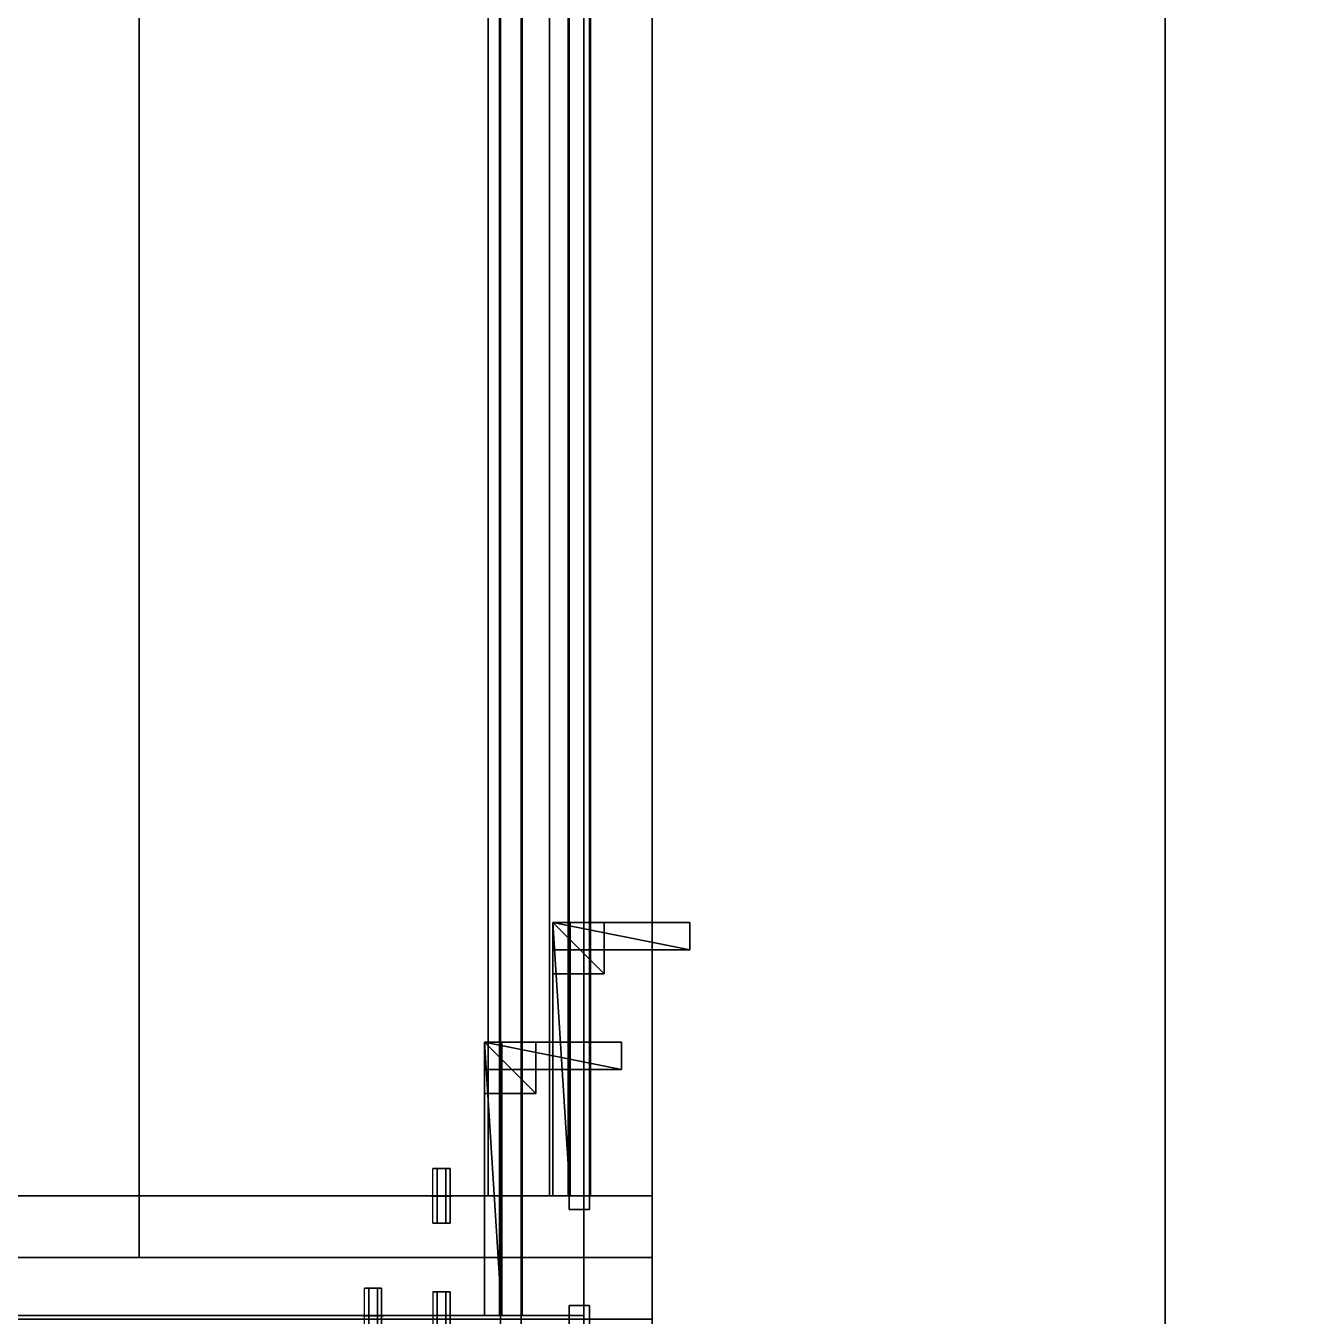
# Model space of a CAD drawing. Extents: x 0 to 4068, y -150 to 4325.
# Drawn here: x 1969.8 to 2343.7, y 3030.3 to 3407.7 of the extents above; entities that cross this region are included whole.
import ezdxf

# ---------------------------------------------------------------- set-up
doc = ezdxf.new("R2010")
doc.units = 0
for name, color, linetype in [('LAYER0', 7, 'CONTINUOUS'), ('LAYER413', 7, 'CONTINUOUS'), ('LAYER614', 2, 'CONTINUOUS'), ('LAYER615', 7, 'CONTINUOUS'), ('LAYER616', 253, 'CONTINUOUS'), ('LAYER617', 253, 'CONTINUOUS'), ('LAYER618', 253, 'CONTINUOUS'), ('LAYER619', 253, 'CONTINUOUS'), ('LAYER620', 253, 'CONTINUOUS'), ('LAYER621', 253, 'CONTINUOUS'), ('LAYER630', 7, 'CONTINUOUS'), ('LAYER633', 7, 'CONTINUOUS'), ('LAYER642', 7, 'CONTINUOUS'), ('LAYER644', 7, 'CONTINUOUS'), ('LAYER651', 7, 'CONTINUOUS'), ('LAYER655', 254, 'CONTINUOUS'), ('LAYER667', 7, 'CONTINUOUS'), ('LAYER668', 253, 'CONTINUOUS'), ('LAYER688', 254, 'CONTINUOUS'), ('LAYER701', 7, 'CONTINUOUS'), ('LAYER702', 2, 'CONTINUOUS'), ('LAYER703', 7, 'CONTINUOUS'), ('LAYER704', 253, 'CONTINUOUS'), ('LAYER705', 253, 'CONTINUOUS'), ('LAYER706', 253, 'CONTINUOUS'), ('LAYER707', 253, 'CONTINUOUS'), ('LAYER708', 253, 'CONTINUOUS'), ('LAYER709', 253, 'CONTINUOUS'), ('LAYER710', 7, 'CONTINUOUS'), ('LAYER711', 253, 'CONTINUOUS'), ('LAYER712', 7, 'CONTINUOUS'), ('LAYER714', 253, 'CONTINUOUS'), ('LAYER723', 7, 'CONTINUOUS'), ('LAYER727', 254, 'CONTINUOUS'), ('LAYER739', 45, 'CONTINUOUS'), ('LAYER740', 45, 'CONTINUOUS'), ('LAYER741', 45, 'CONTINUOUS'), ('LAYER783', 45, 'CONTINUOUS'), ('LAYER821', 19, 'CONTINUOUS'), ('LAYER823', 19, 'CONTINUOUS')]:
    doc.layers.add(name, color=color, linetype=linetype)

msp = doc.modelspace()

# ---------------------------------------------------------------- linework, layer by layer
at = {"layer": 'LAYER0', "invisible_edges": 1}
for points in [[(4068, 4325, -5), (0, -150, -5), (0, 4325, -5), (4068, 4325, -5)], [(0, -150, -5), (4068, 4325, -5), (4068, -150, -5), (0, -150, -5)], [(4068, -150), (0, 4325), (0, -150), (4068, -150)], [(0, 4325), (4068, -150), (4068, 4325), (0, 4325)]]:
    msp.add_3dface(points, dxfattribs=at)
at = {"layer": 'LAYER413'}
for points, invisible_edges in [([(2303, 4325), (2153, 1439), (2153, 4175), (2303, 4325)], 1), ([(2153, 1439), (2303, 4325), (2303, 1571), (2153, 1439)], 1), ([(2153, 4175, 2410), (2303, 1571, 2410), (2303, 4325, 2410), (2153, 4175, 2410)], 1), ([(2303, 4325), (2303, 1571, 2410), (2303, 1571), (2303, 4325)], 1), ([(2303, 1571, 2410), (2303, 4325), (2303, 4325, 2410), (2303, 1571, 2410)], 1), ([(2153, 4175), (2153, 3229.5, 1569.5), (2153, 3985.5, 1122.5), (2153, 4175)], 7), ([(2153, 4175), (2153, 3169.5, 1569.5), (2153, 3229.5, 1569.5), (2153, 4175)], 5), ([(2153, 4175), (2153, 2690.5, 2065.5), (2153, 3169.5, 1569.5), (2153, 4175)], 7), ([(2153, 4175), (2153, 2630.5, 2065.5), (2153, 2690.5, 2065.5), (2153, 4175)], 5), ([(2153, 4175), (2153, 2084.5, 717.5), (2153, 2630.5, 2065.5), (2153, 4175)], 7), ([(2153, 4175), (2153, 2024.5, 717.5), (2153, 2084.5, 717.5), (2153, 4175)], 5), ([(2153, 1439), (2153, 2024.5, 717.5), (2153, 4175), (2153, 1439)], 3), ([(2153, 3229.5, 1569.5), (2153, 4175, 2410), (2153, 3985.5, 1202.5), (2153, 3229.5, 1569.5)], 7), ([(2153, 3229.5, 1649.5), (2153, 4175, 2410), (2153, 3229.5, 1569.5), (2153, 3229.5, 1649.5)], 3), ([(2153, 3169.5, 1649.5), (2153, 4175, 2410), (2153, 3229.5, 1649.5), (2153, 3169.5, 1649.5)], 3), ([(2153, 2690.5, 2065.5), (2153, 4175, 2410), (2153, 3169.5, 1649.5), (2153, 2690.5, 2065.5)], 7), ([(2153, 2690.5, 2145.5), (2153, 4175, 2410), (2153, 2690.5, 2065.5), (2153, 2690.5, 2145.5)], 3), ([(2153, 2630.5, 2145.5), (2153, 4175, 2410), (2153, 2690.5, 2145.5), (2153, 2630.5, 2145.5)], 3), ([(2153, 2630.5, 2145.5), (2153, 1439, 2410), (2153, 4175, 2410), (2153, 2630.5, 2145.5)], 5), ([(2303, 1571, 2410), (2153, 4175, 2410), (2153, 1439, 2410), (2303, 1571, 2410)], 1), ([(2153, 3985.5, 1122.5), (2153, 3229.5, 1569.5), (2153, 3985.5, 1202.5), (2153, 3985.5, 1122.5)], 3), ([(2153, 3169.5, 1569.5), (2153, 2690.5, 2065.5), (2153, 3169.5, 1649.5), (2153, 3169.5, 1569.5)], 3)]:
    msp.add_3dface(points, dxfattribs=dict(at, invisible_edges=invisible_edges))
at = {"layer": 'LAYER614'}
for points in [[(2104, 3030.5, 827), (2109, 3030.5, 827), (2104, 3110.5, 827), (2104, 3030.5, 827)], [(2104, 3110.5, 827), (2109, 3030.5, 827), (2109, 3110.5, 827), (2104, 3110.5, 827)], [(2104, 3110.5, 827), (2109, 3110.5, 827), (2104, 3110.5, 804), (2104, 3110.5, 827)], [(2104, 3110.5, 804), (2109, 3110.5, 827), (2109, 3110.5, 804), (2104, 3110.5, 804)], [(2104, 3030.5, 827), (2104, 3110.5, 827), (2104, 3030.5, 804), (2104, 3030.5, 827)], [(2104, 3030.5, 804), (2104, 3110.5, 827), (2104, 3110.5, 804), (2104, 3030.5, 804)], [(2104, 3030.5, 804), (2104, 3110.5, 804), (2109, 3030.5, 804), (2104, 3030.5, 804)], [(2109, 3030.5, 804), (2104, 3110.5, 804), (2109, 3110.5, 804), (2109, 3030.5, 804)], [(2109, 3030.5, 804), (2109, 3110.5, 804), (2109, 3030.5, 827), (2109, 3030.5, 804)], [(2109, 3030.5, 827), (2109, 3110.5, 804), (2109, 3110.5, 827), (2109, 3030.5, 827)], [(2104, 3030.5, 804), (2109, 3030.5, 804), (2104, 3030.5, 827), (2104, 3030.5, 804)], [(2104, 3030.5, 827), (2109, 3030.5, 804), (2109, 3030.5, 827), (2104, 3030.5, 827)]]:
    msp.add_3dface(points, dxfattribs=at)
at = {"layer": 'LAYER615', "invisible_edges": 1}
for points in [[(2104, 3110.5, 804), (2104, 3030.5, 827), (2104, 3110.5, 827), (2104, 3110.5, 804)], [(2104, 3030.5, 827), (2104, 3110.5, 804), (2104, 3030.5, 804), (2104, 3030.5, 827)], [(2109, 3110.5, 827), (2104, 3030.5, 827), (2109, 3030.5, 827), (2109, 3110.5, 827)], [(2104, 3030.5, 827), (2109, 3110.5, 827), (2104, 3110.5, 827), (2104, 3030.5, 827)], [(2104, 3110.5, 804), (2109, 3030.5, 804), (2104, 3030.5, 804), (2104, 3110.5, 804)], [(2109, 3030.5, 804), (2104, 3110.5, 804), (2109, 3110.5, 804), (2109, 3030.5, 804)], [(2109, 3110.5, 827), (2104, 3110.5, 804), (2104, 3110.5, 827), (2109, 3110.5, 827)], [(2104, 3110.5, 804), (2109, 3110.5, 827), (2109, 3110.5, 804), (2104, 3110.5, 804)], [(2109, 3030.5, 804), (2109, 3110.5, 827), (2109, 3030.5, 827), (2109, 3030.5, 804)], [(2109, 3110.5, 827), (2109, 3030.5, 804), (2109, 3110.5, 804), (2109, 3110.5, 827)], [(2109, 3030.5, 804), (2104, 3030.5, 827), (2104, 3030.5, 804), (2109, 3030.5, 804)], [(2104, 3030.5, 827), (2109, 3030.5, 804), (2109, 3030.5, 827), (2104, 3030.5, 827)]]:
    msp.add_3dface(points, dxfattribs=at)
at = {"layer": 'LAYER616'}
for points in [[(2104, 3095.5, 827), (2119, 3095.5, 827), (2104, 3110.5, 827), (2104, 3095.5, 827)], [(2104, 3110.5, 827), (2119, 3095.5, 827), (2119, 3110.5, 827), (2104, 3110.5, 827)], [(2104, 3110.5, 827), (2119, 3110.5, 827), (2104, 3110.5, 812), (2104, 3110.5, 827)], [(2104, 3110.5, 812), (2119, 3110.5, 827), (2119, 3110.5, 812), (2104, 3110.5, 812)], [(2104, 3095.5, 827), (2104, 3110.5, 827), (2104, 3095.5, 812), (2104, 3095.5, 827)], [(2104, 3095.5, 812), (2104, 3110.5, 827), (2104, 3110.5, 812), (2104, 3095.5, 812)], [(2104, 3095.5, 812), (2104, 3110.5, 812), (2119, 3095.5, 812), (2104, 3095.5, 812)], [(2119, 3095.5, 812), (2104, 3110.5, 812), (2119, 3110.5, 812), (2119, 3095.5, 812)], [(2119, 3095.5, 812), (2119, 3110.5, 812), (2119, 3095.5, 827), (2119, 3095.5, 812)], [(2119, 3095.5, 827), (2119, 3110.5, 812), (2119, 3110.5, 827), (2119, 3095.5, 827)], [(2104, 3095.5, 812), (2119, 3095.5, 812), (2104, 3095.5, 827), (2104, 3095.5, 812)], [(2104, 3095.5, 827), (2119, 3095.5, 812), (2119, 3095.5, 827), (2104, 3095.5, 827)]]:
    msp.add_3dface(points, dxfattribs=at)
at = {"layer": 'LAYER617'}
for points in [[(2104, 3095.5, 827), (2119, 3095.5, 827), (2104, 3110.5, 827), (2104, 3095.5, 827)], [(2104, 3110.5, 827), (2119, 3095.5, 827), (2119, 3110.5, 827), (2104, 3110.5, 827)], [(2104, 3110.5, 827), (2119, 3110.5, 827), (2104, 3110.5, 812), (2104, 3110.5, 827)], [(2104, 3110.5, 812), (2119, 3110.5, 827), (2119, 3110.5, 812), (2104, 3110.5, 812)], [(2104, 3095.5, 827), (2104, 3110.5, 827), (2104, 3095.5, 812), (2104, 3095.5, 827)], [(2104, 3095.5, 812), (2104, 3110.5, 827), (2104, 3110.5, 812), (2104, 3095.5, 812)], [(2104, 3095.5, 812), (2104, 3110.5, 812), (2119, 3095.5, 812), (2104, 3095.5, 812)], [(2119, 3095.5, 812), (2104, 3110.5, 812), (2119, 3110.5, 812), (2119, 3095.5, 812)], [(2119, 3095.5, 812), (2119, 3110.5, 812), (2119, 3095.5, 827), (2119, 3095.5, 812)], [(2119, 3095.5, 827), (2119, 3110.5, 812), (2119, 3110.5, 827), (2119, 3095.5, 827)], [(2104, 3095.5, 812), (2119, 3095.5, 812), (2104, 3095.5, 827), (2104, 3095.5, 812)], [(2104, 3095.5, 827), (2119, 3095.5, 812), (2119, 3095.5, 827), (2104, 3095.5, 827)]]:
    msp.add_3dface(points, dxfattribs=at)
at = {"layer": 'LAYER618'}
for points in [[(2104, 3095.5, 827), (2119, 3095.5, 827), (2104, 3110.5, 827), (2104, 3095.5, 827)], [(2104, 3110.5, 827), (2119, 3095.5, 827), (2119, 3110.5, 827), (2104, 3110.5, 827)], [(2104, 3110.5, 827), (2119, 3110.5, 827), (2104, 3110.5, 812), (2104, 3110.5, 827)], [(2104, 3110.5, 812), (2119, 3110.5, 827), (2119, 3110.5, 812), (2104, 3110.5, 812)], [(2104, 3095.5, 827), (2104, 3110.5, 827), (2104, 3095.5, 812), (2104, 3095.5, 827)], [(2104, 3095.5, 812), (2104, 3110.5, 827), (2104, 3110.5, 812), (2104, 3095.5, 812)], [(2104, 3095.5, 812), (2104, 3110.5, 812), (2119, 3095.5, 812), (2104, 3095.5, 812)], [(2119, 3095.5, 812), (2104, 3110.5, 812), (2119, 3110.5, 812), (2119, 3095.5, 812)], [(2119, 3095.5, 812), (2119, 3110.5, 812), (2119, 3095.5, 827), (2119, 3095.5, 812)], [(2119, 3095.5, 827), (2119, 3110.5, 812), (2119, 3110.5, 827), (2119, 3095.5, 827)], [(2104, 3095.5, 812), (2119, 3095.5, 812), (2104, 3095.5, 827), (2104, 3095.5, 812)], [(2104, 3095.5, 827), (2119, 3095.5, 812), (2119, 3095.5, 827), (2104, 3095.5, 827)]]:
    msp.add_3dface(points, dxfattribs=at)
at = {"layer": 'LAYER619'}
for points in [[(2104, 3095.5, 827), (2119, 3095.5, 827), (2104, 3110.5, 827), (2104, 3095.5, 827)], [(2104, 3110.5, 827), (2119, 3095.5, 827), (2119, 3110.5, 827), (2104, 3110.5, 827)], [(2104, 3110.5, 827), (2119, 3110.5, 827), (2104, 3110.5, 812), (2104, 3110.5, 827)], [(2104, 3110.5, 812), (2119, 3110.5, 827), (2119, 3110.5, 812), (2104, 3110.5, 812)], [(2104, 3095.5, 827), (2104, 3110.5, 827), (2104, 3095.5, 812), (2104, 3095.5, 827)], [(2104, 3095.5, 812), (2104, 3110.5, 827), (2104, 3110.5, 812), (2104, 3095.5, 812)], [(2104, 3095.5, 812), (2104, 3110.5, 812), (2119, 3095.5, 812), (2104, 3095.5, 812)], [(2119, 3095.5, 812), (2104, 3110.5, 812), (2119, 3110.5, 812), (2119, 3095.5, 812)], [(2119, 3095.5, 812), (2119, 3110.5, 812), (2119, 3095.5, 827), (2119, 3095.5, 812)], [(2119, 3095.5, 827), (2119, 3110.5, 812), (2119, 3110.5, 827), (2119, 3095.5, 827)], [(2104, 3095.5, 812), (2119, 3095.5, 812), (2104, 3095.5, 827), (2104, 3095.5, 812)], [(2104, 3095.5, 827), (2119, 3095.5, 812), (2119, 3095.5, 827), (2104, 3095.5, 827)]]:
    msp.add_3dface(points, dxfattribs=at)
at = {"layer": 'LAYER620'}
for points in [[(2104, 3102.5, 827), (2144, 3102.5, 827), (2104, 3110.5, 827), (2104, 3102.5, 827)], [(2104, 3110.5, 827), (2144, 3102.5, 827), (2144, 3110.5, 827), (2104, 3110.5, 827)], [(2104, 3110.5, 827), (2144, 3110.5, 827), (2104, 3110.5, 819), (2104, 3110.5, 827)], [(2104, 3110.5, 819), (2144, 3110.5, 827), (2144, 3110.5, 819), (2104, 3110.5, 819)], [(2104, 3102.5, 827), (2104, 3110.5, 827), (2104, 3102.5, 819), (2104, 3102.5, 827)], [(2104, 3102.5, 819), (2104, 3110.5, 827), (2104, 3110.5, 819), (2104, 3102.5, 819)], [(2104, 3102.5, 819), (2104, 3110.5, 819), (2144, 3102.5, 819), (2104, 3102.5, 819)], [(2144, 3102.5, 819), (2104, 3110.5, 819), (2144, 3110.5, 819), (2144, 3102.5, 819)], [(2144, 3102.5, 819), (2144, 3110.5, 819), (2144, 3102.5, 827), (2144, 3102.5, 819)], [(2144, 3102.5, 827), (2144, 3110.5, 819), (2144, 3110.5, 827), (2144, 3102.5, 827)], [(2104, 3102.5, 819), (2144, 3102.5, 819), (2104, 3102.5, 827), (2104, 3102.5, 819)], [(2104, 3102.5, 827), (2144, 3102.5, 819), (2144, 3102.5, 827), (2104, 3102.5, 827)]]:
    msp.add_3dface(points, dxfattribs=at)
at = {"layer": 'LAYER621'}
for points in [[(2104, 3030.5, 827), (2109, 3030.5, 827), (2104, 3110.5, 827), (2104, 3030.5, 827)], [(2104, 3110.5, 827), (2109, 3030.5, 827), (2109, 3110.5, 827), (2104, 3110.5, 827)], [(2104, 3110.5, 827), (2109, 3110.5, 827), (2104, 3110.5, 811), (2104, 3110.5, 827)], [(2104, 3110.5, 811), (2109, 3110.5, 827), (2109, 3110.5, 811), (2104, 3110.5, 811)], [(2104, 3030.5, 827), (2104, 3110.5, 827), (2104, 3030.5, 811), (2104, 3030.5, 827)], [(2104, 3030.5, 811), (2104, 3110.5, 827), (2104, 3110.5, 811), (2104, 3030.5, 811)], [(2104, 3030.5, 811), (2104, 3110.5, 811), (2109, 3030.5, 811), (2104, 3030.5, 811)], [(2109, 3030.5, 811), (2104, 3110.5, 811), (2109, 3110.5, 811), (2109, 3030.5, 811)], [(2109, 3030.5, 811), (2109, 3110.5, 811), (2109, 3030.5, 827), (2109, 3030.5, 811)], [(2109, 3030.5, 827), (2109, 3110.5, 811), (2109, 3110.5, 827), (2109, 3030.5, 827)], [(2104, 3030.5, 811), (2109, 3030.5, 811), (2104, 3030.5, 827), (2104, 3030.5, 811)], [(2104, 3030.5, 827), (2109, 3030.5, 811), (2109, 3030.5, 827), (2104, 3030.5, 827)]]:
    msp.add_3dface(points, dxfattribs=at)
at = {"layer": 'LAYER630', "invisible_edges": 1}
for points in [[(2133, 3030.5, 149), (1615, 4107, 149), (2133, 4107, 149), (2133, 3030.5, 149)], [(1615, 4107, 149), (2133, 3030.5, 149), (1615, 3030.5, 149), (1615, 4107, 149)], [(1615, 3030.5, 167), (2133, 4107, 167), (1615, 4107, 167), (1615, 3030.5, 167)], [(2133, 4107, 167), (1615, 3030.5, 167), (2133, 3030.5, 167), (2133, 4107, 167)], [(2133, 4107, 167), (2133, 3030.5, 149), (2133, 4107, 149), (2133, 4107, 167)], [(2133, 3030.5, 149), (2133, 4107, 167), (2133, 3030.5, 167), (2133, 3030.5, 149)], [(2133, 3030.5, 149), (1615, 3030.5, 167), (1615, 3030.5, 149), (2133, 3030.5, 149)], [(1615, 3030.5, 167), (2133, 3030.5, 149), (2133, 3030.5, 167), (1615, 3030.5, 167)]]:
    msp.add_3dface(points, dxfattribs=at)
at = {"layer": 'LAYER633', "invisible_edges": 1}
for points in [[(2133, 3030.5, 148), (1615, 3030.5, 868), (2133, 3030.5, 868), (2133, 3030.5, 148)], [(1615, 3030.5, 868), (2133, 3030.5, 148), (1615, 3030.5, 148), (1615, 3030.5, 868)], [(2133, 3030.5, 148), (1615, 3012.5, 148), (1615, 3030.5, 148), (2133, 3030.5, 148)], [(1615, 3012.5, 148), (2133, 3030.5, 148), (2133, 3012.5, 148), (1615, 3012.5, 148)], [(2133, 3012.5, 868), (1615, 3030.5, 868), (1615, 3012.5, 868), (2133, 3012.5, 868)], [(1615, 3030.5, 868), (2133, 3012.5, 868), (2133, 3030.5, 868), (1615, 3030.5, 868)], [(2133, 3012.5, 868), (2133, 3030.5, 148), (2133, 3030.5, 868), (2133, 3012.5, 868)], [(2133, 3030.5, 148), (2133, 3012.5, 868), (2133, 3012.5, 148), (2133, 3030.5, 148)]]:
    msp.add_3dface(points, dxfattribs=at)
at = {"layer": 'LAYER642', "invisible_edges": 1}
for points in [[(2108.7, 4111, 867.5), (2114.7, 3026.5, 867.5), (2114.7, 4111, 867.5), (2108.7, 4111, 867.5)], [(2114.7, 3026.5, 867.5), (2108.7, 4111, 867.5), (2108.7, 3026.5, 867.5), (2114.7, 3026.5, 867.5)], [(2108.7, 3026.5, 163), (2114.7, 4111, 163), (2114.7, 3026.5, 163), (2108.7, 3026.5, 163)], [(2114.7, 4111, 163), (2108.7, 3026.5, 163), (2108.7, 4111, 163), (2114.7, 4111, 163)], [(2108.7, 4111, 867.5), (2108.7, 3026.5, 163), (2108.7, 3026.5, 867.5), (2108.7, 4111, 867.5)], [(2108.7, 3026.5, 163), (2108.7, 4111, 867.5), (2108.7, 4111, 163), (2108.7, 3026.5, 163)], [(2114.7, 4111, 163), (2114.7, 3026.5, 867.5), (2114.7, 3026.5, 163), (2114.7, 4111, 163)], [(2114.7, 3026.5, 867.5), (2114.7, 4111, 163), (2114.7, 4111, 867.5), (2114.7, 3026.5, 867.5)]]:
    msp.add_3dface(points, dxfattribs=at)
at = {"layer": 'LAYER644', "invisible_edges": 1}
for points in [[(2115, 4107, 867.5), (2133, 3030.5, 867.5), (2133, 4107, 867.5), (2115, 4107, 867.5)], [(2133, 3030.5, 867.5), (2115, 4107, 867.5), (2115, 3030.5, 867.5), (2133, 3030.5, 867.5)], [(2115, 3030.5, 747.5), (2133, 4107, 747.5), (2133, 3030.5, 747.5), (2115, 3030.5, 747.5)], [(2133, 4107, 747.5), (2115, 3030.5, 747.5), (2115, 4107, 747.5), (2133, 4107, 747.5)], [(2115, 4107, 867.5), (2115, 3030.5, 747.5), (2115, 3030.5, 867.5), (2115, 4107, 867.5)], [(2115, 3030.5, 747.5), (2115, 4107, 867.5), (2115, 4107, 747.5), (2115, 3030.5, 747.5)], [(2133, 4107, 747.5), (2133, 3030.5, 867.5), (2133, 3030.5, 747.5), (2133, 4107, 747.5)], [(2133, 3030.5, 867.5), (2133, 4107, 747.5), (2133, 4107, 867.5), (2133, 3030.5, 867.5)], [(2115, 3030.5, 747.5), (2133, 3030.5, 867.5), (2115, 3030.5, 867.5), (2115, 3030.5, 747.5)], [(2133, 3030.5, 867.5), (2115, 3030.5, 747.5), (2133, 3030.5, 747.5), (2133, 3030.5, 867.5)]]:
    msp.add_3dface(points, dxfattribs=at)
at = {"layer": 'LAYER651', "invisible_edges": 1}
for points in [[(2108.4, 3030.5, 499), (1715, 4107, 499), (2108.4, 4107, 499), (2108.4, 3030.5, 499)], [(1715, 4107, 499), (2108.4, 3030.5, 499), (1715, 3030.5, 499), (1715, 4107, 499)], [(1715, 3030.5, 517), (2108.4, 4107, 517), (1715, 4107, 517), (1715, 3030.5, 517)], [(2108.4, 4107, 517), (1715, 3030.5, 517), (2108.4, 3030.5, 517), (2108.4, 4107, 517)], [(2108.4, 4107, 517), (2108.4, 3030.5, 499), (2108.4, 4107, 499), (2108.4, 4107, 517)], [(2108.4, 3030.5, 499), (2108.4, 4107, 517), (2108.4, 3030.5, 517), (2108.4, 3030.5, 499)], [(2108.4, 3030.5, 499), (1715, 3030.5, 517), (1715, 3030.5, 499), (2108.4, 3030.5, 499)], [(1715, 3030.5, 517), (2108.4, 3030.5, 499), (2108.4, 3030.5, 517), (1715, 3030.5, 517)]]:
    msp.add_3dface(points, dxfattribs=at)
at = {"layer": 'LAYER655'}
for points in [[(2068.9, 3038.5, 496.5), (2073.9, 3038.5, 496.5), (2072.65, 3038.5, 498.665), (2070.15, 3038.5, 498.665)], [(2068.9, 3038.5, 496.5), (2070.15, 3038.5, 494.3349), (2072.65, 3038.5, 494.3349), (2073.9, 3038.5, 496.5)], [(2074.4, 3030.55, 496.5), (2068.4, 3030.55, 496.5), (2069.9, 3030.55, 499.0981), (2072.9, 3030.55, 499.0981)], [(2074.4, 3030.55, 496.5), (2068.4, 3030.55, 496.5), (2069.9, 3030.55, 493.9019), (2072.9, 3030.55, 493.9019)], [(2074.4, 3030.45, 496.5), (2068.4, 3030.45, 496.5), (2069.9, 3030.45, 499.0981), (2072.9, 3030.45, 499.0981)], [(2074.4, 3030.45, 496.5), (2068.4, 3030.45, 496.5), (2069.9, 3030.45, 493.9019), (2072.9, 3030.45, 493.9019)]]:
    msp.add_3dface(points, dxfattribs=at)
at = {"layer": 'LAYER667', "invisible_edges": 1}
for points in [[(2128.7, 3033.5, 2345), (2134.7, 2211.5, 2345), (2134.7, 3033.5, 2345), (2128.7, 3033.5, 2345)], [(2134.7, 2211.5, 2345), (2128.7, 3033.5, 2345), (2128.7, 2211.5, 2345), (2134.7, 2211.5, 2345)], [(2134.7, 3033.5, 1715), (2128.7, 3033.5, 2345), (2134.7, 3033.5, 2345), (2134.7, 3033.5, 1715)], [(2128.7, 3033.5, 2345), (2134.7, 3033.5, 1715), (2128.7, 3033.5, 1715), (2128.7, 3033.5, 2345)], [(2128.7, 2211.5, 1715), (2134.7, 3033.5, 1715), (2134.7, 2211.5, 1715), (2128.7, 2211.5, 1715)], [(2134.7, 3033.5, 1715), (2128.7, 2211.5, 1715), (2128.7, 3033.5, 1715), (2134.7, 3033.5, 1715)], [(2128.7, 3033.5, 2345), (2128.7, 2211.5, 1715), (2128.7, 2211.5, 2345), (2128.7, 3033.5, 2345)], [(2128.7, 2211.5, 1715), (2128.7, 3033.5, 2345), (2128.7, 3033.5, 1715), (2128.7, 2211.5, 1715)], [(2134.7, 3033.5, 1715), (2134.7, 2211.5, 2345), (2134.7, 2211.5, 1715), (2134.7, 3033.5, 1715)], [(2134.7, 2211.5, 2345), (2134.7, 3033.5, 1715), (2134.7, 3033.5, 2345), (2134.7, 2211.5, 2345)]]:
    msp.add_3dface(points, dxfattribs=at)
at = {"layer": 'LAYER668', "invisible_edges": 1}
for points in [[(2153, 3047.5, 1700), (1803, 3029.5, 1700), (1803, 3047.5, 1700), (2153, 3047.5, 1700)], [(1803, 3029.5, 1700), (2153, 3047.5, 1700), (2153, 3029.5, 1700), (1803, 3029.5, 1700)], [(2153, 3029.5, 2360), (1803, 3047.5, 2360), (1803, 3029.5, 2360), (2153, 3029.5, 2360)], [(1803, 3047.5, 2360), (2153, 3029.5, 2360), (2153, 3047.5, 2360), (1803, 3047.5, 2360)], [(1803, 3047.5, 2360), (2153, 3047.5, 1700), (1803, 3047.5, 1700), (1803, 3047.5, 2360)], [(2153, 3047.5, 1700), (1803, 3047.5, 2360), (2153, 3047.5, 2360), (2153, 3047.5, 1700)], [(2153, 3047.5, 1700), (2153, 3029.5, 2360), (2153, 3029.5, 1700), (2153, 3047.5, 1700)], [(2153, 3029.5, 2360), (2153, 3047.5, 1700), (2153, 3047.5, 2360), (2153, 3029.5, 2360)]]:
    msp.add_3dface(points, dxfattribs=at)
at = {"layer": 'LAYER688'}
for points in [[(2088.9, 3037.5, 2018.5), (2093.9, 3037.5, 2018.5), (2092.65, 3037.5, 2020.665), (2090.15, 3037.5, 2020.665)], [(2088.9, 3037.5, 2018.5), (2090.15, 3037.5, 2016.335), (2092.65, 3037.5, 2016.335), (2093.9, 3037.5, 2018.5)]]:
    msp.add_3dface(points, dxfattribs=at)
at = {"layer": 'LAYER701', "invisible_edges": 1}
for points in [[(2135, 3065.5, 2221), (2153, 3779.5, 2221), (2153, 3065.5, 2221), (2135, 3065.5, 2221)], [(2153, 3779.5, 2221), (2135, 3065.5, 2221), (2135, 3779.5, 2221), (2153, 3779.5, 2221)], [(2135, 3779.5, 2341), (2153, 3065.5, 2341), (2153, 3779.5, 2341), (2135, 3779.5, 2341)], [(2153, 3065.5, 2341), (2135, 3779.5, 2341), (2135, 3065.5, 2341), (2153, 3065.5, 2341)], [(2135, 3065.5, 2221), (2135, 3779.5, 2341), (2135, 3779.5, 2221), (2135, 3065.5, 2221)], [(2135, 3779.5, 2341), (2135, 3065.5, 2221), (2135, 3065.5, 2341), (2135, 3779.5, 2341)], [(2153, 3065.5, 2341), (2153, 3779.5, 2221), (2153, 3779.5, 2341), (2153, 3065.5, 2341)], [(2153, 3779.5, 2221), (2153, 3065.5, 2341), (2153, 3065.5, 2221), (2153, 3779.5, 2221)], [(2153, 3065.5, 2341), (2135, 3065.5, 2221), (2153, 3065.5, 2221), (2153, 3065.5, 2341)], [(2135, 3065.5, 2221), (2153, 3065.5, 2341), (2135, 3065.5, 2341), (2135, 3065.5, 2221)]]:
    msp.add_3dface(points, dxfattribs=at)
at = {"layer": 'LAYER702'}
for points in [[(2124, 3065.5, 2318), (2129, 3065.5, 2318), (2124, 3145.5, 2318), (2124, 3065.5, 2318)], [(2124, 3145.5, 2318), (2129, 3065.5, 2318), (2129, 3145.5, 2318), (2124, 3145.5, 2318)], [(2124, 3145.5, 2318), (2129, 3145.5, 2318), (2124, 3145.5, 2295), (2124, 3145.5, 2318)], [(2124, 3145.5, 2295), (2129, 3145.5, 2318), (2129, 3145.5, 2295), (2124, 3145.5, 2295)], [(2124, 3065.5, 2318), (2124, 3145.5, 2318), (2124, 3065.5, 2295), (2124, 3065.5, 2318)], [(2124, 3065.5, 2295), (2124, 3145.5, 2318), (2124, 3145.5, 2295), (2124, 3065.5, 2295)], [(2124, 3065.5, 2295), (2124, 3145.5, 2295), (2129, 3065.5, 2295), (2124, 3065.5, 2295)], [(2129, 3065.5, 2295), (2124, 3145.5, 2295), (2129, 3145.5, 2295), (2129, 3065.5, 2295)], [(2129, 3065.5, 2295), (2129, 3145.5, 2295), (2129, 3065.5, 2318), (2129, 3065.5, 2295)], [(2129, 3065.5, 2318), (2129, 3145.5, 2295), (2129, 3145.5, 2318), (2129, 3065.5, 2318)], [(2124, 3065.5, 2295), (2129, 3065.5, 2295), (2124, 3065.5, 2318), (2124, 3065.5, 2295)], [(2124, 3065.5, 2318), (2129, 3065.5, 2295), (2129, 3065.5, 2318), (2124, 3065.5, 2318)]]:
    msp.add_3dface(points, dxfattribs=at)
at = {"layer": 'LAYER703', "invisible_edges": 1}
for points in [[(2124, 3145.5, 2295), (2124, 3065.5, 2318), (2124, 3145.5, 2318), (2124, 3145.5, 2295)], [(2124, 3065.5, 2318), (2124, 3145.5, 2295), (2124, 3065.5, 2295), (2124, 3065.5, 2318)], [(2129, 3145.5, 2318), (2124, 3065.5, 2318), (2129, 3065.5, 2318), (2129, 3145.5, 2318)], [(2124, 3065.5, 2318), (2129, 3145.5, 2318), (2124, 3145.5, 2318), (2124, 3065.5, 2318)], [(2124, 3145.5, 2295), (2129, 3065.5, 2295), (2124, 3065.5, 2295), (2124, 3145.5, 2295)], [(2129, 3065.5, 2295), (2124, 3145.5, 2295), (2129, 3145.5, 2295), (2129, 3065.5, 2295)], [(2129, 3145.5, 2318), (2124, 3145.5, 2295), (2124, 3145.5, 2318), (2129, 3145.5, 2318)], [(2124, 3145.5, 2295), (2129, 3145.5, 2318), (2129, 3145.5, 2295), (2124, 3145.5, 2295)], [(2129, 3065.5, 2295), (2129, 3145.5, 2318), (2129, 3065.5, 2318), (2129, 3065.5, 2295)], [(2129, 3145.5, 2318), (2129, 3065.5, 2295), (2129, 3145.5, 2295), (2129, 3145.5, 2318)], [(2129, 3065.5, 2295), (2124, 3065.5, 2318), (2124, 3065.5, 2295), (2129, 3065.5, 2295)], [(2124, 3065.5, 2318), (2129, 3065.5, 2295), (2129, 3065.5, 2318), (2124, 3065.5, 2318)]]:
    msp.add_3dface(points, dxfattribs=at)
at = {"layer": 'LAYER704'}
for points in [[(2124, 3130.5, 2318), (2139, 3130.5, 2318), (2124, 3145.5, 2318), (2124, 3130.5, 2318)], [(2124, 3145.5, 2318), (2139, 3130.5, 2318), (2139, 3145.5, 2318), (2124, 3145.5, 2318)], [(2124, 3145.5, 2318), (2139, 3145.5, 2318), (2124, 3145.5, 2303), (2124, 3145.5, 2318)], [(2124, 3145.5, 2303), (2139, 3145.5, 2318), (2139, 3145.5, 2303), (2124, 3145.5, 2303)], [(2124, 3130.5, 2318), (2124, 3145.5, 2318), (2124, 3130.5, 2303), (2124, 3130.5, 2318)], [(2124, 3130.5, 2303), (2124, 3145.5, 2318), (2124, 3145.5, 2303), (2124, 3130.5, 2303)], [(2124, 3130.5, 2303), (2124, 3145.5, 2303), (2139, 3130.5, 2303), (2124, 3130.5, 2303)], [(2139, 3130.5, 2303), (2124, 3145.5, 2303), (2139, 3145.5, 2303), (2139, 3130.5, 2303)], [(2139, 3130.5, 2303), (2139, 3145.5, 2303), (2139, 3130.5, 2318), (2139, 3130.5, 2303)], [(2139, 3130.5, 2318), (2139, 3145.5, 2303), (2139, 3145.5, 2318), (2139, 3130.5, 2318)], [(2124, 3130.5, 2303), (2139, 3130.5, 2303), (2124, 3130.5, 2318), (2124, 3130.5, 2303)], [(2124, 3130.5, 2318), (2139, 3130.5, 2303), (2139, 3130.5, 2318), (2124, 3130.5, 2318)]]:
    msp.add_3dface(points, dxfattribs=at)
at = {"layer": 'LAYER705'}
for points in [[(2124, 3130.5, 2318), (2139, 3130.5, 2318), (2124, 3145.5, 2318), (2124, 3130.5, 2318)], [(2124, 3145.5, 2318), (2139, 3130.5, 2318), (2139, 3145.5, 2318), (2124, 3145.5, 2318)], [(2124, 3145.5, 2318), (2139, 3145.5, 2318), (2124, 3145.5, 2303), (2124, 3145.5, 2318)], [(2124, 3145.5, 2303), (2139, 3145.5, 2318), (2139, 3145.5, 2303), (2124, 3145.5, 2303)], [(2124, 3130.5, 2318), (2124, 3145.5, 2318), (2124, 3130.5, 2303), (2124, 3130.5, 2318)], [(2124, 3130.5, 2303), (2124, 3145.5, 2318), (2124, 3145.5, 2303), (2124, 3130.5, 2303)], [(2124, 3130.5, 2303), (2124, 3145.5, 2303), (2139, 3130.5, 2303), (2124, 3130.5, 2303)], [(2139, 3130.5, 2303), (2124, 3145.5, 2303), (2139, 3145.5, 2303), (2139, 3130.5, 2303)], [(2139, 3130.5, 2303), (2139, 3145.5, 2303), (2139, 3130.5, 2318), (2139, 3130.5, 2303)], [(2139, 3130.5, 2318), (2139, 3145.5, 2303), (2139, 3145.5, 2318), (2139, 3130.5, 2318)], [(2124, 3130.5, 2303), (2139, 3130.5, 2303), (2124, 3130.5, 2318), (2124, 3130.5, 2303)], [(2124, 3130.5, 2318), (2139, 3130.5, 2303), (2139, 3130.5, 2318), (2124, 3130.5, 2318)]]:
    msp.add_3dface(points, dxfattribs=at)
at = {"layer": 'LAYER706'}
for points in [[(2124, 3130.5, 2318), (2139, 3130.5, 2318), (2124, 3145.5, 2318), (2124, 3130.5, 2318)], [(2124, 3145.5, 2318), (2139, 3130.5, 2318), (2139, 3145.5, 2318), (2124, 3145.5, 2318)], [(2124, 3145.5, 2318), (2139, 3145.5, 2318), (2124, 3145.5, 2303), (2124, 3145.5, 2318)], [(2124, 3145.5, 2303), (2139, 3145.5, 2318), (2139, 3145.5, 2303), (2124, 3145.5, 2303)], [(2124, 3130.5, 2318), (2124, 3145.5, 2318), (2124, 3130.5, 2303), (2124, 3130.5, 2318)], [(2124, 3130.5, 2303), (2124, 3145.5, 2318), (2124, 3145.5, 2303), (2124, 3130.5, 2303)], [(2124, 3130.5, 2303), (2124, 3145.5, 2303), (2139, 3130.5, 2303), (2124, 3130.5, 2303)], [(2139, 3130.5, 2303), (2124, 3145.5, 2303), (2139, 3145.5, 2303), (2139, 3130.5, 2303)], [(2139, 3130.5, 2303), (2139, 3145.5, 2303), (2139, 3130.5, 2318), (2139, 3130.5, 2303)], [(2139, 3130.5, 2318), (2139, 3145.5, 2303), (2139, 3145.5, 2318), (2139, 3130.5, 2318)], [(2124, 3130.5, 2303), (2139, 3130.5, 2303), (2124, 3130.5, 2318), (2124, 3130.5, 2303)], [(2124, 3130.5, 2318), (2139, 3130.5, 2303), (2139, 3130.5, 2318), (2124, 3130.5, 2318)]]:
    msp.add_3dface(points, dxfattribs=at)
at = {"layer": 'LAYER707'}
for points in [[(2124, 3130.5, 2318), (2139, 3130.5, 2318), (2124, 3145.5, 2318), (2124, 3130.5, 2318)], [(2124, 3145.5, 2318), (2139, 3130.5, 2318), (2139, 3145.5, 2318), (2124, 3145.5, 2318)], [(2124, 3145.5, 2318), (2139, 3145.5, 2318), (2124, 3145.5, 2303), (2124, 3145.5, 2318)], [(2124, 3145.5, 2303), (2139, 3145.5, 2318), (2139, 3145.5, 2303), (2124, 3145.5, 2303)], [(2124, 3130.5, 2318), (2124, 3145.5, 2318), (2124, 3130.5, 2303), (2124, 3130.5, 2318)], [(2124, 3130.5, 2303), (2124, 3145.5, 2318), (2124, 3145.5, 2303), (2124, 3130.5, 2303)], [(2124, 3130.5, 2303), (2124, 3145.5, 2303), (2139, 3130.5, 2303), (2124, 3130.5, 2303)], [(2139, 3130.5, 2303), (2124, 3145.5, 2303), (2139, 3145.5, 2303), (2139, 3130.5, 2303)], [(2139, 3130.5, 2303), (2139, 3145.5, 2303), (2139, 3130.5, 2318), (2139, 3130.5, 2303)], [(2139, 3130.5, 2318), (2139, 3145.5, 2303), (2139, 3145.5, 2318), (2139, 3130.5, 2318)], [(2124, 3130.5, 2303), (2139, 3130.5, 2303), (2124, 3130.5, 2318), (2124, 3130.5, 2303)], [(2124, 3130.5, 2318), (2139, 3130.5, 2303), (2139, 3130.5, 2318), (2124, 3130.5, 2318)]]:
    msp.add_3dface(points, dxfattribs=at)
at = {"layer": 'LAYER708'}
for points in [[(2124, 3137.5, 2318), (2164, 3137.5, 2318), (2124, 3145.5, 2318), (2124, 3137.5, 2318)], [(2124, 3145.5, 2318), (2164, 3137.5, 2318), (2164, 3145.5, 2318), (2124, 3145.5, 2318)], [(2124, 3145.5, 2318), (2164, 3145.5, 2318), (2124, 3145.5, 2310), (2124, 3145.5, 2318)], [(2124, 3145.5, 2310), (2164, 3145.5, 2318), (2164, 3145.5, 2310), (2124, 3145.5, 2310)], [(2124, 3137.5, 2318), (2124, 3145.5, 2318), (2124, 3137.5, 2310), (2124, 3137.5, 2318)], [(2124, 3137.5, 2310), (2124, 3145.5, 2318), (2124, 3145.5, 2310), (2124, 3137.5, 2310)], [(2124, 3137.5, 2310), (2124, 3145.5, 2310), (2164, 3137.5, 2310), (2124, 3137.5, 2310)], [(2164, 3137.5, 2310), (2124, 3145.5, 2310), (2164, 3145.5, 2310), (2164, 3137.5, 2310)], [(2164, 3137.5, 2310), (2164, 3145.5, 2310), (2164, 3137.5, 2318), (2164, 3137.5, 2310)], [(2164, 3137.5, 2318), (2164, 3145.5, 2310), (2164, 3145.5, 2318), (2164, 3137.5, 2318)], [(2124, 3137.5, 2310), (2164, 3137.5, 2310), (2124, 3137.5, 2318), (2124, 3137.5, 2310)], [(2124, 3137.5, 2318), (2164, 3137.5, 2310), (2164, 3137.5, 2318), (2124, 3137.5, 2318)]]:
    msp.add_3dface(points, dxfattribs=at)
at = {"layer": 'LAYER709'}
for points in [[(2124, 3065.5, 2318), (2129, 3065.5, 2318), (2124, 3145.5, 2318), (2124, 3065.5, 2318)], [(2124, 3145.5, 2318), (2129, 3065.5, 2318), (2129, 3145.5, 2318), (2124, 3145.5, 2318)], [(2124, 3145.5, 2318), (2129, 3145.5, 2318), (2124, 3145.5, 2302), (2124, 3145.5, 2318)], [(2124, 3145.5, 2302), (2129, 3145.5, 2318), (2129, 3145.5, 2302), (2124, 3145.5, 2302)], [(2124, 3065.5, 2318), (2124, 3145.5, 2318), (2124, 3065.5, 2302), (2124, 3065.5, 2318)], [(2124, 3065.5, 2302), (2124, 3145.5, 2318), (2124, 3145.5, 2302), (2124, 3065.5, 2302)], [(2124, 3065.5, 2302), (2124, 3145.5, 2302), (2129, 3065.5, 2302), (2124, 3065.5, 2302)], [(2129, 3065.5, 2302), (2124, 3145.5, 2302), (2129, 3145.5, 2302), (2129, 3065.5, 2302)], [(2129, 3065.5, 2302), (2129, 3145.5, 2302), (2129, 3065.5, 2318), (2129, 3065.5, 2302)], [(2129, 3065.5, 2318), (2129, 3145.5, 2302), (2129, 3145.5, 2318), (2129, 3065.5, 2318)], [(2124, 3065.5, 2302), (2129, 3065.5, 2302), (2124, 3065.5, 2318), (2124, 3065.5, 2302)], [(2124, 3065.5, 2318), (2129, 3065.5, 2302), (2129, 3065.5, 2318), (2124, 3065.5, 2318)]]:
    msp.add_3dface(points, dxfattribs=at)
at = {"layer": 'LAYER710', "invisible_edges": 1}
for points in [[(2153, 3779.5, 2359), (1803, 3065.5, 2359), (2153, 3065.5, 2359), (2153, 3779.5, 2359)], [(1803, 3065.5, 2359), (2153, 3779.5, 2359), (1803, 3779.5, 2359), (1803, 3065.5, 2359)], [(1803, 3779.5, 2341), (2153, 3065.5, 2341), (1803, 3065.5, 2341), (1803, 3779.5, 2341)], [(2153, 3065.5, 2341), (1803, 3779.5, 2341), (2153, 3779.5, 2341), (2153, 3065.5, 2341)], [(2153, 3065.5, 2341), (2153, 3779.5, 2359), (2153, 3065.5, 2359), (2153, 3065.5, 2341)], [(2153, 3779.5, 2359), (2153, 3065.5, 2341), (2153, 3779.5, 2341), (2153, 3779.5, 2359)], [(2153, 3065.5, 2341), (1803, 3065.5, 2359), (1803, 3065.5, 2341), (2153, 3065.5, 2341)], [(1803, 3065.5, 2359), (2153, 3065.5, 2341), (2153, 3065.5, 2359), (1803, 3065.5, 2359)]]:
    msp.add_3dface(points, dxfattribs=at)
at = {"layer": 'LAYER711', "invisible_edges": 1}
for points in [[(2153, 3065.5, 1701), (1803, 3779.5, 1701), (2153, 3779.5, 1701), (2153, 3065.5, 1701)], [(1803, 3779.5, 1701), (2153, 3065.5, 1701), (1803, 3065.5, 1701), (1803, 3779.5, 1701)], [(1803, 3065.5, 1719), (2153, 3779.5, 1719), (1803, 3779.5, 1719), (1803, 3065.5, 1719)], [(2153, 3779.5, 1719), (1803, 3065.5, 1719), (2153, 3065.5, 1719), (2153, 3779.5, 1719)], [(2153, 3779.5, 1719), (2153, 3065.5, 1701), (2153, 3779.5, 1701), (2153, 3779.5, 1719)], [(2153, 3065.5, 1701), (2153, 3779.5, 1719), (2153, 3065.5, 1719), (2153, 3065.5, 1701)], [(2153, 3065.5, 1701), (1803, 3065.5, 1719), (1803, 3065.5, 1701), (2153, 3065.5, 1701)], [(1803, 3065.5, 1719), (2153, 3065.5, 1701), (2153, 3065.5, 1719), (1803, 3065.5, 1719)]]:
    msp.add_3dface(points, dxfattribs=at)
at = {"layer": 'LAYER712', "invisible_edges": 1}
for points in [[(2128.7, 3783.5, 2345), (2134.7, 3061.5, 2345), (2134.7, 3783.5, 2345), (2128.7, 3783.5, 2345)], [(2134.7, 3061.5, 2345), (2128.7, 3783.5, 2345), (2128.7, 3061.5, 2345), (2134.7, 3061.5, 2345)], [(2128.7, 3061.5, 1715), (2134.7, 3783.5, 1715), (2134.7, 3061.5, 1715), (2128.7, 3061.5, 1715)], [(2134.7, 3783.5, 1715), (2128.7, 3061.5, 1715), (2128.7, 3783.5, 1715), (2134.7, 3783.5, 1715)], [(2128.7, 3783.5, 2345), (2128.7, 3061.5, 1715), (2128.7, 3061.5, 2345), (2128.7, 3783.5, 2345)], [(2128.7, 3061.5, 1715), (2128.7, 3783.5, 2345), (2128.7, 3783.5, 1715), (2128.7, 3061.5, 1715)], [(2134.7, 3783.5, 1715), (2134.7, 3061.5, 2345), (2134.7, 3061.5, 1715), (2134.7, 3783.5, 1715)], [(2134.7, 3061.5, 2345), (2134.7, 3783.5, 1715), (2134.7, 3783.5, 2345), (2134.7, 3061.5, 2345)], [(2128.7, 3061.5, 1715), (2134.7, 3061.5, 2345), (2128.7, 3061.5, 2345), (2128.7, 3061.5, 1715)], [(2134.7, 3061.5, 2345), (2128.7, 3061.5, 1715), (2134.7, 3061.5, 1715), (2134.7, 3061.5, 2345)]]:
    msp.add_3dface(points, dxfattribs=at)
at = {"layer": 'LAYER714', "invisible_edges": 1}
for points in [[(2153, 3065.5, 1700), (1803, 3065.5, 2360), (2153, 3065.5, 2360), (2153, 3065.5, 1700)], [(1803, 3065.5, 2360), (2153, 3065.5, 1700), (1803, 3065.5, 1700), (1803, 3065.5, 2360)], [(2153, 3065.5, 1700), (1803, 3047.5, 1700), (1803, 3065.5, 1700), (2153, 3065.5, 1700)], [(1803, 3047.5, 1700), (2153, 3065.5, 1700), (2153, 3047.5, 1700), (1803, 3047.5, 1700)], [(2153, 3047.5, 2360), (1803, 3065.5, 2360), (1803, 3047.5, 2360), (2153, 3047.5, 2360)], [(1803, 3065.5, 2360), (2153, 3047.5, 2360), (2153, 3065.5, 2360), (1803, 3065.5, 2360)], [(2153, 3047.5, 2360), (2153, 3065.5, 1700), (2153, 3065.5, 2360), (2153, 3047.5, 2360)], [(2153, 3065.5, 1700), (2153, 3047.5, 2360), (2153, 3047.5, 1700), (2153, 3065.5, 1700)], [(1803, 3047.5, 1700), (2153, 3047.5, 2360), (1803, 3047.5, 2360), (1803, 3047.5, 1700)], [(2153, 3047.5, 2360), (1803, 3047.5, 1700), (2153, 3047.5, 1700), (2153, 3047.5, 2360)]]:
    msp.add_3dface(points, dxfattribs=at)
at = {"layer": 'LAYER723', "invisible_edges": 1}
for points in [[(2128.4, 3065.5, 2021), (1823, 3779.5, 2021), (2128.4, 3779.5, 2021), (2128.4, 3065.5, 2021)], [(1823, 3779.5, 2021), (2128.4, 3065.5, 2021), (1823, 3065.5, 2021), (1823, 3779.5, 2021)], [(1823, 3065.5, 2039), (2128.4, 3779.5, 2039), (1823, 3779.5, 2039), (1823, 3065.5, 2039)], [(2128.4, 3779.5, 2039), (1823, 3065.5, 2039), (2128.4, 3065.5, 2039), (2128.4, 3779.5, 2039)], [(2128.4, 3779.5, 2039), (2128.4, 3065.5, 2021), (2128.4, 3779.5, 2021), (2128.4, 3779.5, 2039)], [(2128.4, 3065.5, 2021), (2128.4, 3779.5, 2039), (2128.4, 3065.5, 2039), (2128.4, 3065.5, 2021)], [(2128.4, 3065.5, 2021), (1823, 3065.5, 2039), (1823, 3065.5, 2021), (2128.4, 3065.5, 2021)], [(1823, 3065.5, 2039), (2128.4, 3065.5, 2021), (2128.4, 3065.5, 2039), (1823, 3065.5, 2039)]]:
    msp.add_3dface(points, dxfattribs=at)
at = {"layer": 'LAYER727'}
for points in [[(2088.9, 3073.5, 2018.5), (2093.9, 3073.5, 2018.5), (2092.65, 3073.5, 2020.665), (2090.15, 3073.5, 2020.665)], [(2088.9, 3073.5, 2018.5), (2090.15, 3073.5, 2016.335), (2092.65, 3073.5, 2016.335), (2093.9, 3073.5, 2018.5)], [(2094.4, 3065.55, 2018.5), (2088.4, 3065.55, 2018.5), (2089.9, 3065.55, 2021.098), (2092.9, 3065.55, 2021.098)], [(2094.4, 3065.55, 2018.5), (2088.4, 3065.55, 2018.5), (2089.9, 3065.55, 2015.902), (2092.9, 3065.55, 2015.902)], [(2094.4, 3065.45, 2018.5), (2088.4, 3065.45, 2018.5), (2089.9, 3065.45, 2021.098), (2092.9, 3065.45, 2021.098)], [(2094.4, 3065.45, 2018.5), (2088.4, 3065.45, 2018.5), (2089.9, 3065.45, 2015.902), (2092.9, 3065.45, 2015.902)], [(2088.9, 3057.5, 2018.5), (2093.9, 3057.5, 2018.5), (2092.65, 3057.5, 2020.665), (2090.15, 3057.5, 2020.665)], [(2088.9, 3057.5, 2018.5), (2090.15, 3057.5, 2016.335), (2092.65, 3057.5, 2016.335), (2093.9, 3057.5, 2018.5)]]:
    msp.add_3dface(points, dxfattribs=at)
at = {"layer": 'LAYER739', "invisible_edges": 1}
for points in [[(2153, 3065.499, 1486), (2003, 3047.499, 1486), (2003, 3065.499, 1486), (2153, 3065.499, 1486)], [(2003, 3047.499, 1486), (2153, 3065.499, 1486), (2153, 3047.499, 1486), (2003, 3047.499, 1486)], [(2003, 3065.499, 1700), (2003, 3047.499, 1486), (2003, 3047.499, 1700), (2003, 3065.499, 1700)], [(2003, 3047.499, 1486), (2003, 3065.499, 1700), (2003, 3065.499, 1486), (2003, 3047.499, 1486)], [(2153, 3047.499, 1700), (2003, 3065.499, 1700), (2003, 3047.499, 1700), (2153, 3047.499, 1700)], [(2003, 3065.499, 1700), (2153, 3047.499, 1700), (2153, 3065.499, 1700), (2003, 3065.499, 1700)], [(2003, 3065.499, 1700), (2153, 3065.499, 1486), (2003, 3065.499, 1486), (2003, 3065.499, 1700)], [(2153, 3065.499, 1486), (2003, 3065.499, 1700), (2153, 3065.499, 1700), (2153, 3065.499, 1486)], [(2153, 3065.499, 1486), (2153, 3047.499, 1700), (2153, 3047.499, 1486), (2153, 3065.499, 1486)], [(2153, 3047.499, 1700), (2153, 3065.499, 1486), (2153, 3065.499, 1700), (2153, 3047.499, 1700)], [(2153, 3047.499, 1700), (2003, 3047.499, 1486), (2153, 3047.499, 1486), (2153, 3047.499, 1700)], [(2003, 3047.499, 1486), (2153, 3047.499, 1700), (2003, 3047.499, 1700), (2003, 3047.499, 1486)]]:
    msp.add_3dface(points, dxfattribs=at)
at = {"layer": 'LAYER740', "invisible_edges": 1}
for points in [[(2153, 3065.5, 1682), (2003, 4065.5, 1682), (2153, 4065.5, 1682), (2153, 3065.5, 1682)], [(2003, 4065.5, 1682), (2153, 3065.5, 1682), (2003, 3065.5, 1682), (2003, 4065.5, 1682)], [(2003, 3065.5, 1700), (2003, 4065.5, 1682), (2003, 3065.5, 1682), (2003, 3065.5, 1700)], [(2003, 4065.5, 1682), (2003, 3065.5, 1700), (2003, 4065.5, 1700), (2003, 4065.5, 1682)], [(2003, 3065.5, 1700), (2153, 4065.5, 1700), (2003, 4065.5, 1700), (2003, 3065.5, 1700)], [(2153, 4065.5, 1700), (2003, 3065.5, 1700), (2153, 3065.5, 1700), (2153, 4065.5, 1700)], [(2153, 4065.5, 1700), (2153, 3065.5, 1682), (2153, 4065.5, 1682), (2153, 4065.5, 1700)], [(2153, 3065.5, 1682), (2153, 4065.5, 1700), (2153, 3065.5, 1700), (2153, 3065.5, 1682)], [(2153, 3065.5, 1682), (2003, 3065.5, 1700), (2003, 3065.5, 1682), (2153, 3065.5, 1682)], [(2003, 3065.5, 1700), (2153, 3065.5, 1682), (2153, 3065.5, 1700), (2003, 3065.5, 1700)]]:
    msp.add_3dface(points, dxfattribs=at)
at = {"layer": 'LAYER741', "invisible_edges": 1}
for points in [[(2153, 4065.499, 1504), (2003, 3065.499, 1504), (2153, 3065.499, 1504), (2153, 4065.499, 1504)], [(2003, 3065.499, 1504), (2153, 4065.499, 1504), (2003, 4065.499, 1504), (2003, 3065.499, 1504)], [(2003, 4065.499, 1486), (2003, 3065.499, 1504), (2003, 4065.499, 1504), (2003, 4065.499, 1486)], [(2003, 3065.499, 1504), (2003, 4065.499, 1486), (2003, 3065.499, 1486), (2003, 3065.499, 1504)], [(2003, 4065.499, 1486), (2153, 3065.499, 1486), (2003, 3065.499, 1486), (2003, 4065.499, 1486)], [(2153, 3065.499, 1486), (2003, 4065.499, 1486), (2153, 4065.499, 1486), (2153, 3065.499, 1486)], [(2153, 3065.499, 1486), (2153, 4065.499, 1504), (2153, 3065.499, 1504), (2153, 3065.499, 1486)], [(2153, 4065.499, 1504), (2153, 3065.499, 1486), (2153, 4065.499, 1486), (2153, 4065.499, 1504)], [(2153, 3065.499, 1486), (2003, 3065.499, 1504), (2003, 3065.499, 1486), (2153, 3065.499, 1486)], [(2003, 3065.499, 1504), (2153, 3065.499, 1486), (2153, 3065.499, 1504), (2003, 3065.499, 1504)]]:
    msp.add_3dface(points, dxfattribs=at)
at = {"layer": 'LAYER783', "invisible_edges": 1}
for points in [[(2105, 3065.5, 1504), (2123, 4065.5, 1504), (2123, 3065.5, 1504), (2105, 3065.5, 1504)], [(2123, 4065.5, 1504), (2105, 3065.5, 1504), (2105, 4065.5, 1504), (2123, 4065.5, 1504)], [(2105, 4065.5, 1682), (2123, 3065.5, 1682), (2123, 4065.5, 1682), (2105, 4065.5, 1682)], [(2123, 3065.5, 1682), (2105, 4065.5, 1682), (2105, 3065.5, 1682), (2123, 3065.5, 1682)], [(2105, 3065.5, 1504), (2105, 4065.5, 1682), (2105, 4065.5, 1504), (2105, 3065.5, 1504)], [(2105, 4065.5, 1682), (2105, 3065.5, 1504), (2105, 3065.5, 1682), (2105, 4065.5, 1682)], [(2123, 3065.5, 1682), (2123, 4065.5, 1504), (2123, 4065.5, 1682), (2123, 3065.5, 1682)], [(2123, 4065.5, 1504), (2123, 3065.5, 1682), (2123, 3065.5, 1504), (2123, 4065.5, 1504)], [(2123, 3065.5, 1682), (2105, 3065.5, 1504), (2123, 3065.5, 1504), (2123, 3065.5, 1682)], [(2105, 3065.5, 1504), (2123, 3065.5, 1682), (2105, 3065.5, 1682), (2105, 3065.5, 1504)]]:
    msp.add_3dface(points, dxfattribs=at)
at = {"layer": 'LAYER821'}
for points, invisible_edges in [([(1581.76, 3743.63, 868), (2153, 4175, 868), (1627.02, 2996, 868), (1581.76, 3743.63, 868)], 7), ([(1627.02, 2996, 868), (2153, 4175, 868), (2068, 2996, 868), (1627.02, 2996, 868)], 3), ([(2153, 1439, 868), (2068, 2249, 868), (2153, 4175, 868), (2153, 1439, 868)], 3), ([(2068, 2996, 868), (2153, 4175, 868), (2068, 2249, 868), (2068, 2996, 868)], 3), ([(2153, 4175, 922), (2133, 4155, 922), (2153, 1439, 922), (2153, 4175, 922)], 3), ([(2153, 4175, 868), (2153, 1439, 922), (2153, 1439, 868), (2153, 4175, 868)], 1), ([(2153, 1439, 922), (2153, 4175, 868), (2153, 4175, 922), (2153, 1439, 922)], 1), ([(2133, 3572, 922), (2153, 1439, 922), (2133, 4155, 922), (2133, 3572, 922)], 3), ([(2133, 3572, 922), (1567, 3533, 922), (1627.02, 2996, 922), (2133, 3572, 922)], 7), ([(2133, 3572, 922), (1627.02, 2996, 922), (2068, 2996, 922), (2133, 3572, 922)], 5), ([(2068, 2996, 922), (2153, 1439, 922), (2133, 3572, 922), (2068, 2996, 922)], 7)]:
    msp.add_3dface(points, dxfattribs=dict(at, invisible_edges=invisible_edges))
at = {"layer": 'LAYER823'}
for points, invisible_edges in [([(2133, 4155, 922), (2153, 4175, 922), (2133, 1439, 922), (2133, 4155, 922)], 3), ([(2133, 1439, 922), (2153, 4175, 922), (2153, 1439, 922), (2133, 1439, 922)], 1), ([(2153, 4175, 1002), (2133, 4155, 1002), (2153, 1439, 1002), (2153, 4175, 1002)], 3), ([(2153, 4175, 922), (2153, 1439, 1002), (2153, 1439, 922), (2153, 4175, 922)], 1), ([(2153, 1439, 1002), (2153, 4175, 922), (2153, 4175, 1002), (2153, 1439, 1002)], 1), ([(2133, 4155, 1002), (2133, 1439, 922), (2133, 1439, 1002), (2133, 4155, 1002)], 1), ([(2133, 1439, 922), (2133, 4155, 1002), (2133, 4155, 922), (2133, 1439, 922)], 1), ([(2153, 1439, 1002), (2133, 4155, 1002), (2133, 1439, 1002), (2153, 1439, 1002)], 1)]:
    msp.add_3dface(points, dxfattribs=dict(at, invisible_edges=invisible_edges))

# ---------------------------------------------------------------- meshes
at = {"layer": 'LAYER655'}
mesh = msp.add_polymesh((2, 6), dxfattribs=dict(at, n_close=True))
for k, corner in enumerate([(2068.9, 3038.5, 496.5), (2070.15, 3038.5, 498.665), (2072.65, 3038.5, 498.665), (2073.9, 3038.5, 496.5), (2072.65, 3038.5, 494.3349), (2070.15, 3038.5, 494.3349), (2068.9, 3022.5, 496.5), (2070.15, 3022.5, 498.665), (2072.65, 3022.5, 498.665), (2073.9, 3022.5, 496.5), (2072.65, 3022.5, 494.3349), (2070.15, 3022.5, 494.3349)]):
    mesh.set_mesh_vertex(divmod(k, 6), corner)
mesh = msp.add_polymesh((2, 6), dxfattribs=dict(at, n_close=True))
for k, corner in enumerate([(2068.4, 3030.55, 496.5), (2069.9, 3030.55, 499.0981), (2072.9, 3030.55, 499.0981), (2074.4, 3030.55, 496.5), (2072.9, 3030.55, 493.9019), (2069.9, 3030.55, 493.9019), (2068.4, 3030.45, 496.5), (2069.9, 3030.45, 499.0981), (2072.9, 3030.45, 499.0981), (2074.4, 3030.45, 496.5), (2072.9, 3030.45, 493.9019), (2069.9, 3030.45, 493.9019)]):
    mesh.set_mesh_vertex(divmod(k, 6), corner)
at = {"layer": 'LAYER688'}
mesh = msp.add_polymesh((2, 6), dxfattribs=dict(at, n_close=True))
for k, corner in enumerate([(2088.9, 3021.5, 2018.5), (2090.15, 3021.5, 2020.665), (2092.65, 3021.5, 2020.665), (2093.9, 3021.5, 2018.5), (2092.65, 3021.5, 2016.335), (2090.15, 3021.5, 2016.335), (2088.9, 3037.5, 2018.5), (2090.15, 3037.5, 2020.665), (2092.65, 3037.5, 2020.665), (2093.9, 3037.5, 2018.5), (2092.65, 3037.5, 2016.335), (2090.15, 3037.5, 2016.335)]):
    mesh.set_mesh_vertex(divmod(k, 6), corner)
at = {"layer": 'LAYER727'}
mesh = msp.add_polymesh((2, 6), dxfattribs=dict(at, n_close=True))
for k, corner in enumerate([(2088.9, 3073.5, 2018.5), (2090.15, 3073.5, 2020.665), (2092.65, 3073.5, 2020.665), (2093.9, 3073.5, 2018.5), (2092.65, 3073.5, 2016.335), (2090.15, 3073.5, 2016.335), (2088.9, 3057.5, 2018.5), (2090.15, 3057.5, 2020.665), (2092.65, 3057.5, 2020.665), (2093.9, 3057.5, 2018.5), (2092.65, 3057.5, 2016.335), (2090.15, 3057.5, 2016.335)]):
    mesh.set_mesh_vertex(divmod(k, 6), corner)
mesh = msp.add_polymesh((2, 6), dxfattribs=dict(at, n_close=True))
for k, corner in enumerate([(2088.4, 3065.55, 2018.5), (2089.9, 3065.55, 2021.098), (2092.9, 3065.55, 2021.098), (2094.4, 3065.55, 2018.5), (2092.9, 3065.55, 2015.902), (2089.9, 3065.55, 2015.902), (2088.4, 3065.45, 2018.5), (2089.9, 3065.45, 2021.098), (2092.9, 3065.45, 2021.098), (2094.4, 3065.45, 2018.5), (2092.9, 3065.45, 2015.902), (2089.9, 3065.45, 2015.902)]):
    mesh.set_mesh_vertex(divmod(k, 6), corner)

doc.saveas('drawing.dxf')
